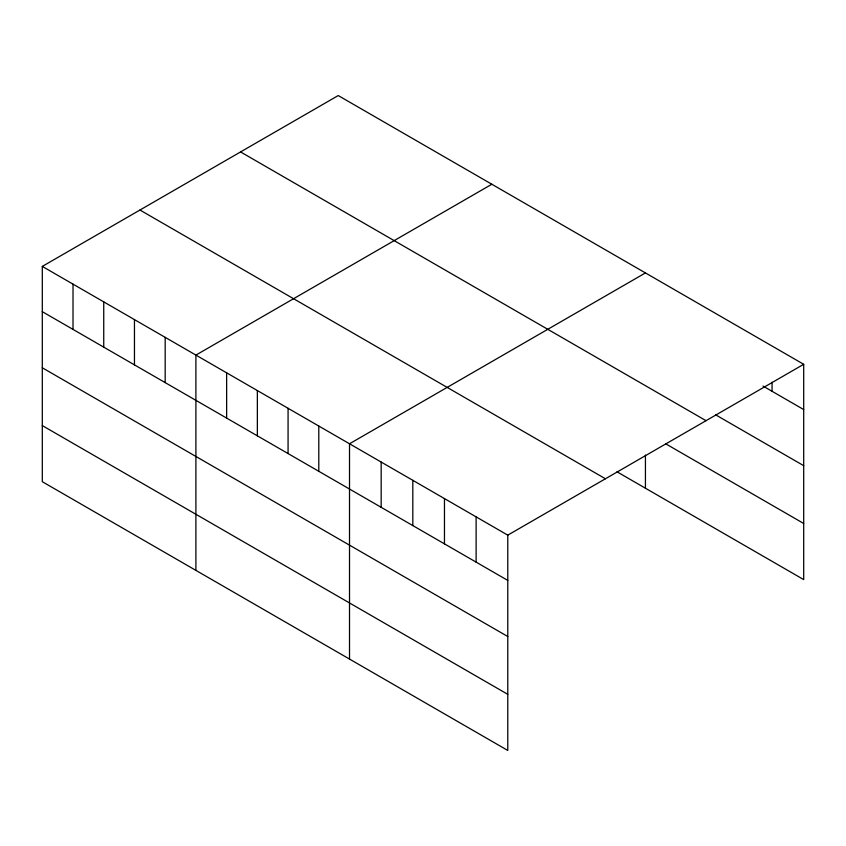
<?xml version="1.0" encoding="UTF-8"?>
<svg xmlns="http://www.w3.org/2000/svg" width="846" height="846" viewBox="0 0 846 846"><rect width="100%" height="100%" fill="white"/><g stroke="black" fill="none" stroke-linecap="round" stroke-linejoin="round"><path stroke-width="1.27" d="M42.3 266.405L507.78 535.148L507.78 750.444L42.3 481.702L42.3 266.405L338.22 95.556L803.7 364.298L803.7 579.595L616.988 471.793M491.833 184.248L195.902 355.098L195.902 570.384M645.435 272.93L349.514 443.78L349.514 659.066M507.78 535.148L803.7 364.298M763.007 386.062L803.7 409.559M715.526 414.762L803.7 465.67M240.571 151.942L706.04 420.684M665.791 443.854L803.7 523.484M139.96 210.03L605.429 478.773M42.3 311.666L507.78 580.409M42.3 367.777L507.78 636.52M42.3 425.591L507.78 694.333M772.049 382.233L772.049 391.286M645.435 455.063L645.435 488.216M476.118 516.874L476.118 562.135M444.467 498.601L444.467 543.862M412.816 480.327L412.816 525.588M381.165 462.053L381.165 507.304M318.794 426.046L318.794 471.296M288.074 408.301L288.074 453.562M257.353 390.566L257.353 435.827M226.633 372.832L226.633 418.083M165.181 337.353L165.181 382.614M134.461 319.619L134.461 364.88M103.741 301.885L103.741 347.135M73.02 284.15L73.02 329.401"/></g></svg>
